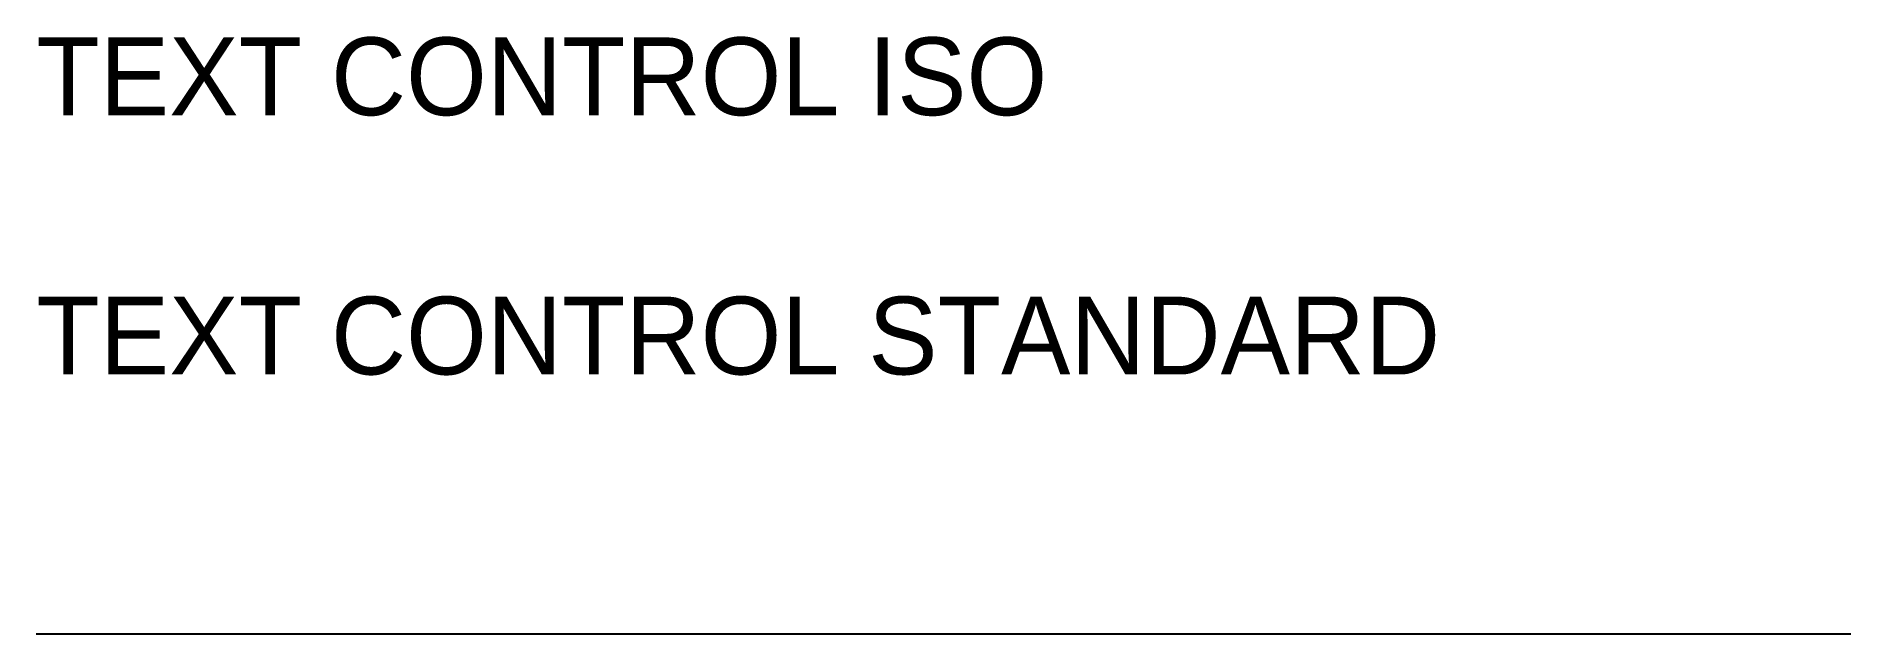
# Model space of a CAD drawing. Header units: metres. Extents: x 0 to 70, y 0 to 23.
import ezdxf

# ---------------------------------------------------------------- set-up
doc = ezdxf.new("R2010")
doc.units = ezdxf.units.M
doc.styles.add('iso', font='iso.lff')

msp = doc.modelspace()

# ---------------------------------------------------------------- linework, layer by layer
msp.add_line((0, 0), (70, 0))

# ---------------------------------------------------------------- texts
at = {"style": 'iso'}
msp.add_text('TEXT CONTROL ISO', height=3, dxfattribs=at).set_placement((0, 20))
msp.add_text('TEXT CONTROL STANDARD', height=3).set_placement((0, 10))

doc.saveas('drawing.dxf')
